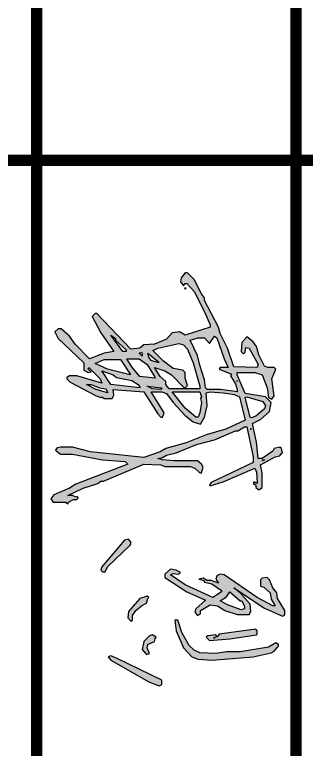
# Model space of a CAD drawing. Extents: x 12300 to 361047, y -1498650 to 1244242.
# Drawn here: x 334845 to 336195, y -28881 to -25480 of the extents above; entities that cross this region are included whole.
import ezdxf

# ---------------------------------------------------------------- set-up
doc = ezdxf.new("R2010")
doc.units = 0
doc.header["$LTSCALE"] = 1000
doc.header["$MEASUREMENT"] = 0
doc.layers.get('0').update_dxf_attribs({"color": 8, "linetype": 'CONTINUOUS'})
doc.layers.add('BZ_标准图框', color=8, linetype='CONTINUOUS')
doc.layers.add('电子签名', color=3, linetype='CONTINUOUS')

# ---------------------------------------------------------------- blocks, each defined once
blk = doc.blocks.new('A$C332B318D')
at = {"linetype": 'Continuous'}
h = blk.add_hatch(color=256, dxfattribs=at)
h.paths.add_polyline_path([(172.75, -51.58), (175.75, -45.58), (204.75, -38.58), (215.75, -62.58), (222.75, -86.58), (232.75, -111.58), (239.75, -136.58), (243.75, -143.58), (250.75, -163.58), (243.75, -229.58), (237.75, -251.58), (237.75, -266.58), (238.75, -270.58), (241.75, -272.58), (246.75, -266.58), (246.75, -251.58), (253.75, -214.58), (255.75, -186.58), (258.75, -183.58), (283.75, -247.58), (288.75, -255.58), (296.75, -274.58), (301.75, -278.58), (305.75, -275.58), (305.75, -260.58), (307.75, -257.58), (305.75, -256.58), (302.75, -250.58), (302.75, -246.58), (300.75, -244.58), (298.75, -245.58), (299.75, -247.58), (297.75, -251.58), (297.75, -257.58), (288.75, -238.58), (282.75, -220.58), (279.75, -216.58), (279.75, -213.58), (258.75, -163.58), (259.75, -142.58), (261.75, -137.58), (261.75, -106.58), (263.75, -100.58), (269.75, -94.58), (269.75, -92.58), (262.75, -90.58), (258.75, -92.58), (254.75, -97.58), (254.75, -126.58), (253.75, -140.58), (251.75, -146.58), (250.75, -140.58), (247.75, -135.58), (244.75, -123.58), (234.75, -98.58), (228.75, -76.58), (217.75, -50.58), (217.75, -47.58), (212.75, -39.58), (212.75, -36.58), (249.75, -28.58), (256.75, -28.58), (281.75, -80.58), (284.75, -82.58), (285.75, -81.58), (280.75, -65.58), (263.75, -26.58), (268.75, -24.58), (281.75, -23.58), (282.75, -24.58), (280.75, -27.58), (282.75, -28.58), (284.75, -25.58), (287.75, -25.58), (290.75, -21.58), (287.75, -17.58), (269.75, -17.58), (259.75, -19.58), (249.75, -1.58), (248.75, 4.42), (245.75, 6.42), (244.75, 7.42), (239.75, 6.42), (237.75, 4.42), (239.75, -2.58), (242.75, -4.58), (251.75, -17.58), (251.75, -22.58), (231.75, -24.58), (208.75, -29.58), (203.75, -19.58), (193.75, -8.58), (182.75, -6.58), (175.75, -13.58), (171.75, -38.58), (148.75, -48.58), (145.75, -48.58), (145.75, -26.58), (148.75, -17.58), (164.75, -11.58), (176.75, -9.58), (178.75, -5.58), (174.75, -2.58), (153.75, -5.58), (141.75, -0.58), (139.75, -2.58), (139.75, -10.58), (137.75, -14.58), (123.75, -21.58), (113.75, -24.58), (107.75, -28.58), (101.75, -36.58), (108.75, -42.58), (119.75, -43.58), (122.75, -40.58), (120.75, -38.58), (114.75, -37.58), (115.75, -33.58), (135.75, -22.58), (139.75, -23.58), (138.75, -52.58), (115.75, -60.58), (97.75, -69.58), (89.75, -71.58), (56.75, -88.58), (53.75, -88.58), (48.75, -92.58), (30.75, -101.58), (22.75, -109.58), (22.75, -112.58), (28.75, -117.58), (33.75, -118.58), (38.75, -114.58), (35.75, -112.58), (35.75, -110.58), (45.75, -101.58), (70.75, -88.58), (86.75, -81.58), (89.75, -81.58), (99.75, -112.58), (95.75, -119.58), (96.75, -128.58), (104.75, -135.58), (110.75, -150.58), (111.75, -163.58), (115.75, -168.58), (116.75, -179.58), (72.75, -221.58), (72.75, -223.58), (76.75, -227.58), (96.75, -216.58), (119.75, -200.58), (121.75, -212.58), (128.75, -230.58), (110.75, -248.58), (100.75, -255.58), (91.75, -265.58), (91.75, -269.58), (95.75, -273.58), (103.75, -269.58), (133.75, -237.58), (142.75, -237.58), (145.75, -232.58), (144.75, -228.58), (141.75, -232.58), (139.75, -231.58), (153.75, -217.58), (158.75, -215.58), (149.75, -246.58), (149.75, -255.58), (151.75, -258.58), (153.75, -258.58), (157.75, -254.58), (174.75, -222.58), (176.75, -216.58), (175.75, -215.58), (177.75, -212.58), (177.75, -202.58), (173.75, -200.58), (166.75, -201.58), (169.75, -163.58), (196.75, -146.58), (200.75, -142.58), (200.75, -140.58), (195.75, -138.58), (169.75, -154.58), (169.75, -141.58), (171.75, -135.58), (182.75, -127.58), (198.75, -112.58), (206.75, -102.58), (209.75, -93.58), (200.75, -88.58), (186.75, -85.58), (170.75, -86.58), (169.75, -81.58), (170.75, -65.58)])
h.paths.add_polyline_path([(139.75, -59.58), (139.75, -69.58), (141.75, -70.58), (147.75, -55.58), (149.75, -56.58), (159.75, -50.58), (166.75, -48.58), (168.75, -48.58), (169.75, -47.58), (166.75, -69.58), (166.75, -85.58), (164.75, -87.58), (154.75, -88.58), (136.75, -94.58), (124.75, -97.58), (105.75, -106.58), (102.75, -96.58), (102.75, -88.58), (109.75, -82.58), (100.75, -76.58), (102.75, -73.58), (128.75, -64.58)], flags=16)
h.paths.add_polyline_path([(162.75, -94.58), (165.75, -94.58), (165.75, -132.58), (160.75, -136.58), (156.75, -136.58), (150.75, -143.58), (139.75, -150.58), (143.75, -137.58), (148.75, -129.58), (163.75, -114.58), (164.75, -112.58), (161.75, -109.58), (152.75, -112.58), (145.75, -112.58), (142.75, -115.58), (140.75, -127.58), (131.75, -139.58), (118.75, -152.58), (115.75, -146.58), (109.75, -120.58), (111.75, -114.58), (116.75, -109.58), (133.75, -102.58)], flags=16)
h.paths.add_polyline_path([(169.75, -94.58), (175.75, -92.58), (177.75, -93.58), (182.75, -92.58), (195.75, -94.58), (200.75, -96.58), (200.75, -99.58), (189.75, -112.58), (169.75, -128.58)], flags=16)
h.paths.add_polyline_path([(175.75, -36.58), (181.75, -16.58), (186.75, -13.58), (190.75, -14.58), (199.75, -25.58), (201.75, -30.58), (200.75, -32.58), (176.75, -38.58)], flags=16)
h.paths.add_polyline_path([(132.75, -145.58), (133.75, -145.58), (130.75, -154.58), (126.75, -157.58), (121.75, -158.58)], flags=16)
h.paths.add_polyline_path([(164.75, -141.58), (166.75, -142.58), (165.75, -153.58), (162.75, -159.58)], flags=16)
h.paths.add_polyline_path([(152.75, -149.58), (150.75, -168.58), (138.75, -178.58), (128.75, -184.58), (128.75, -169.58), (135.75, -159.58), (150.75, -150.58)], flags=16)
h.paths.add_polyline_path([(125.75, -165.58), (121.75, -169.58), (120.75, -166.58), (122.75, -165.58)], flags=16)
h.paths.add_polyline_path([(163.75, -168.58), (164.75, -168.58), (160.75, -204.58), (143.75, -215.58), (148.75, -201.58), (151.75, -197.58), (155.75, -178.58), (160.75, -170.58)], flags=16)
h.paths.add_polyline_path([(147.75, -180.58), (148.75, -180.58), (141.75, -208.58), (134.75, -223.58), (129.75, -212.58), (129.75, -192.58)], flags=16)
h.paths.add_polyline_path([(119.75, -185.58), (119.75, -189.58), (99.75, -204.58), (103.75, -198.58), (105.75, -198.58), (117.75, -185.58)], flags=16)
h.paths.add_polyline_path([(253.75, -16.58), (253.75, -14.58), (254.75, -17.58)], flags=16)
h.paths.add_polyline_path([(169.75, -208.58), (170.75, -208.58), (166.75, -222.58), (160.75, -234.58), (160.75, -228.58), (164.75, -218.58), (165.75, -210.58)], flags=16)
h.paths.add_polyline_path([(433.75, -72.58), (439.75, -63.58), (444.75, -48.58), (444.75, -33.58), (440.75, -31.58), (431.75, -32.58), (417.75, -44.58), (411.75, -52.58), (436.75, -14.58), (446.75, 7.42), (445.75, 9.42), (444.75, 10.42), (439.75, 10.42), (424.75, 1.42), (417.75, 0.42), (411.75, -4.58), (401.75, -8.58), (398.75, -11.58), (399.75, -17.58), (401.75, -19.58), (409.75, -19.58), (410.75, -15.58), (417.75, -7.58), (425.75, -6.58), (433.75, -1.58), (433.75, -4.58), (423.75, -23.58), (395.75, -64.58), (394.75, -69.58), (396.75, -73.58), (400.75, -74.58), (405.75, -71.58), (402.75, -80.58), (402.75, -85.58), (399.75, -90.58), (400.75, -95.58), (402.75, -89.58), (404.75, -88.58), (406.75, -79.58), (414.75, -67.58), (416.75, -67.58), (423.75, -78.58), (407.75, -112.58), (395.75, -130.58), (393.75, -127.58), (394.75, -120.58), (392.75, -118.58), (389.75, -123.58), (388.75, -130.58), (394.75, -137.58), (398.75, -137.58), (416.75, -110.58), (426.75, -87.58), (437.75, -99.58), (441.75, -100.58), (445.75, -97.58), (443.75, -93.58), (439.75, -93.58), (432.75, -81.58)])
h.paths.add_polyline_path([(427.75, -69.58), (422.75, -61.58), (416.75, -57.58), (427.75, -44.58), (427.75, -42.58), (434.75, -39.58), (437.75, -39.58), (438.75, -43.58), (432.75, -60.58)], flags=16)
h.paths.add_polyline_path([(496.75, -104.58), (499.75, -96.58), (500.75, -79.58), (496.75, -28.58), (491.75, -6.58), (489.75, -2.58), (484.75, 1.42), (483.75, 2.42), (481.75, 2.42), (479.75, -0.58), (484.75, -9.58), (490.75, -44.58), (490.75, -61.58), (492.75, -74.58), (491.75, -94.58), (488.75, -101.58), (482.75, -107.58), (466.75, -116.58), (451.75, -121.58), (451.75, -125.58), (464.75, -123.58), (485.75, -114.58)])
h.paths.add_polyline_path([(469.75, -24.58), (468.75, -23.58), (464.75, -23.58), (462.75, -25.58), (468.75, -70.58), (471.75, -72.58), (473.75, -77.58), (471.75, -73.58), (469.75, -74.58), (470.75, -84.58), (472.75, -86.58), (476.75, -82.58), (474.75, -57.58)], flags=17)
h.paths.add_polyline_path([(527.75, -157.58), (532.75, -144.58), (531.75, -142.58), (530.75, -141.58), (525.75, -141.58), (498.75, -196.58), (495.75, -204.58), (496.75, -207.58), (500.75, -204.58)])
h.paths.add_polyline_path([(493.75, -160.58), (492.75, -156.58), (485.75, -159.58), (481.75, -158.58), (477.75, -150.58), (474.75, -149.58), (472.75, -148.58), (469.75, -153.58), (470.75, -156.58), (477.75, -163.58), (487.75, -165.58)])
h.paths.add_polyline_path([(433.75, -166.58), (430.75, -160.58), (424.75, -158.58), (423.75, -157.58), (421.75, -159.58), (424.75, -168.58), (440.75, -182.58), (448.75, -183.58), (452.75, -179.58), (451.75, -177.58), (445.75, -177.58), (439.75, -173.58)])
h.paths.add_polyline_path([(358.75, -180.58), (357.75, -179.58), (354.75, -179.58), (351.75, -182.58), (352.75, -187.58), (385.75, -215.58), (389.75, -216.58), (391.75, -214.58), (391.75, -211.58), (385.75, -208.58)])
at = {"linetype": 'Continuous', "elevation": 9960283}
for points in [[(445.75, 9.42), (444.75, 10.42), (439.75, 10.42), (424.75, 1.42), (417.75, 0.42), (411.75, -4.58), (401.75, -8.58), (398.75, -11.58), (399.75, -17.58), (401.75, -19.58), (409.75, -19.58), (410.75, -15.58), (417.75, -7.58), (425.75, -6.58), (433.75, -1.58), (433.75, -4.58), (423.75, -23.58), (395.75, -64.58), (394.75, -69.58), (396.75, -73.58), (400.75, -74.58), (405.75, -71.58), (402.75, -80.58), (402.75, -85.58), (399.75, -90.58), (400.75, -95.58), (402.75, -89.58), (404.75, -88.58), (406.75, -79.58), (414.75, -67.58), (416.75, -67.58), (423.75, -78.58), (407.75, -112.58), (395.75, -130.58), (393.75, -127.58), (394.75, -120.58), (392.75, -118.58), (389.75, -123.58), (388.75, -130.58), (394.75, -137.58), (398.75, -137.58), (416.75, -110.58), (426.75, -87.58), (437.75, -99.58), (441.75, -100.58), (445.75, -97.58), (443.75, -93.58), (439.75, -93.58), (432.75, -81.58), (433.75, -72.58), (439.75, -63.58), (444.75, -48.58), (444.75, -33.58), (440.75, -31.58), (431.75, -32.58), (417.75, -44.58), (411.75, -52.58), (436.75, -14.58), (446.75, 7.42), (445.75, 9.42)], [(245.75, 6.42), (244.75, 7.42), (239.75, 6.42), (237.75, 4.42), (239.75, -2.58), (242.75, -4.58), (251.75, -17.58), (251.75, -22.58), (231.75, -24.58), (208.75, -29.58), (203.75, -19.58), (193.75, -8.58), (182.75, -6.58), (175.75, -13.58), (171.75, -38.58), (148.75, -48.58), (145.75, -48.58), (145.75, -26.58), (148.75, -17.58), (164.75, -11.58), (176.75, -9.58), (178.75, -5.58), (174.75, -2.58), (153.75, -5.58), (141.75, -0.58), (139.75, -2.58), (139.75, -10.58), (137.75, -14.58), (123.75, -21.58), (113.75, -24.58), (107.75, -28.58), (101.75, -36.58), (108.75, -42.58), (119.75, -43.58), (122.75, -40.58), (120.75, -38.58), (114.75, -37.58), (115.75, -33.58), (135.75, -22.58), (139.75, -23.58), (138.75, -52.58), (115.75, -60.58), (97.75, -69.58), (89.75, -71.58), (56.75, -88.58), (53.75, -88.58), (48.75, -92.58), (30.75, -101.58), (22.75, -109.58), (22.75, -112.58), (28.75, -117.58), (33.75, -118.58), (38.75, -114.58), (35.75, -112.58), (35.75, -110.58), (45.75, -101.58), (70.75, -88.58), (86.75, -81.58), (89.75, -81.58), (99.75, -112.58), (95.75, -119.58), (96.75, -128.58), (104.75, -135.58), (110.75, -150.58), (111.75, -163.58), (115.75, -168.58), (116.75, -179.58), (72.75, -221.58), (72.75, -223.58), (76.75, -227.58), (96.75, -216.58), (119.75, -200.58), (121.75, -212.58), (128.75, -230.58), (110.75, -248.58), (100.75, -255.58), (91.75, -265.58), (91.75, -269.58), (95.75, -273.58), (103.75, -269.58), (133.75, -237.58), (142.75, -237.58), (145.75, -232.58), (144.75, -228.58), (141.75, -232.58), (139.75, -231.58), (153.75, -217.58), (158.75, -215.58), (149.75, -246.58), (149.75, -255.58), (151.75, -258.58), (153.75, -258.58), (157.75, -254.58), (174.75, -222.58), (176.75, -216.58), (175.75, -215.58), (177.75, -212.58), (177.75, -202.58), (173.75, -200.58), (166.75, -201.58), (169.75, -163.58), (196.75, -146.58), (200.75, -142.58), (200.75, -140.58), (195.75, -138.58), (169.75, -154.58), (169.75, -141.58), (171.75, -135.58), (182.75, -127.58), (198.75, -112.58), (206.75, -102.58), (209.75, -93.58), (200.75, -88.58), (186.75, -85.58), (170.75, -86.58), (169.75, -81.58), (170.75, -65.58), (172.75, -51.58), (175.75, -45.58), (204.75, -38.58), (215.75, -62.58), (222.75, -86.58), (232.75, -111.58), (239.75, -136.58), (243.75, -143.58), (250.75, -163.58), (243.75, -229.58), (237.75, -251.58), (237.75, -266.58), (238.75, -270.58), (241.75, -272.58), (246.75, -266.58), (246.75, -251.58), (253.75, -214.58), (255.75, -186.58), (258.75, -183.58), (283.75, -247.58), (288.75, -255.58), (296.75, -274.58), (301.75, -278.58), (305.75, -275.58), (305.75, -260.58), (307.75, -257.58), (305.75, -256.58), (302.75, -250.58), (302.75, -246.58), (300.75, -244.58), (298.75, -245.58), (299.75, -247.58), (297.75, -251.58), (297.75, -257.58), (288.75, -238.58), (282.75, -220.58), (279.75, -216.58), (279.75, -213.58), (258.75, -163.58), (259.75, -142.58), (261.75, -137.58), (261.75, -106.58), (263.75, -100.58), (269.75, -94.58), (269.75, -92.58), (262.75, -90.58), (258.75, -92.58), (254.75, -97.58), (254.75, -126.58), (253.75, -140.58), (251.75, -146.58), (250.75, -140.58), (247.75, -135.58), (244.75, -123.58), (234.75, -98.58), (228.75, -76.58), (217.75, -50.58), (217.75, -47.58), (212.75, -39.58), (212.75, -36.58), (249.75, -28.58), (256.75, -28.58), (281.75, -80.58), (284.75, -82.58), (285.75, -81.58), (280.75, -65.58), (263.75, -26.58), (268.75, -24.58), (281.75, -23.58), (282.75, -24.58), (280.75, -27.58), (282.75, -28.58), (284.75, -25.58), (287.75, -25.58), (290.75, -21.58), (287.75, -17.58), (269.75, -17.58), (259.75, -19.58), (249.75, -1.58), (248.75, 4.42), (245.75, 6.42)], [(484.75, 1.42), (483.75, 2.42), (481.75, 2.42), (479.75, -0.58), (484.75, -9.58), (490.75, -44.58), (490.75, -61.58), (492.75, -74.58), (491.75, -94.58), (488.75, -101.58), (482.75, -107.58), (466.75, -116.58), (451.75, -121.58), (451.75, -125.58), (464.75, -123.58), (485.75, -114.58), (496.75, -104.58), (499.75, -96.58), (500.75, -79.58), (496.75, -28.58), (491.75, -6.58), (489.75, -2.58), (484.75, 1.42)], [(186.75, -13.58), (190.75, -14.58), (199.75, -25.58), (201.75, -30.58), (200.75, -32.58), (176.75, -38.58), (175.75, -36.58), (181.75, -16.58), (186.75, -13.58)], [(253.75, -16.58), (253.75, -14.58), (254.75, -17.58), (253.75, -16.58)], [(469.75, -24.58), (468.75, -23.58), (464.75, -23.58), (462.75, -25.58), (468.75, -70.58), (471.75, -72.58), (473.75, -77.58), (471.75, -73.58), (469.75, -74.58), (470.75, -84.58), (472.75, -86.58), (476.75, -82.58), (474.75, -57.58), (469.75, -24.58)], [(214.75, -31.58), (216.75, -31.58), (214.75, -31.58)], [(434.75, -39.58), (437.75, -39.58), (438.75, -43.58), (432.75, -60.58), (427.75, -69.58), (422.75, -61.58), (416.75, -57.58), (427.75, -44.58), (427.75, -42.58), (434.75, -39.58)], [(166.75, -48.58), (168.75, -48.58), (169.75, -47.58), (166.75, -69.58), (166.75, -85.58), (164.75, -87.58), (154.75, -88.58), (136.75, -94.58), (124.75, -97.58), (105.75, -106.58), (102.75, -96.58), (102.75, -88.58), (109.75, -82.58), (100.75, -76.58), (102.75, -73.58), (128.75, -64.58), (139.75, -59.58), (139.75, -69.58), (141.75, -70.58), (147.75, -55.58), (149.75, -56.58), (159.75, -50.58), (166.75, -48.58)], [(155.75, -48.58), (156.75, -48.58), (155.75, -48.58)], [(162.75, -94.58), (165.75, -94.58), (165.75, -132.58), (160.75, -136.58), (156.75, -136.58), (150.75, -143.58), (139.75, -150.58), (143.75, -137.58), (148.75, -129.58), (163.75, -114.58), (164.75, -112.58), (161.75, -109.58), (152.75, -112.58), (145.75, -112.58), (142.75, -115.58), (140.75, -127.58), (131.75, -139.58), (118.75, -152.58), (115.75, -146.58), (109.75, -120.58), (111.75, -114.58), (116.75, -109.58), (133.75, -102.58), (162.75, -94.58)], [(175.75, -92.58), (177.75, -93.58), (182.75, -92.58), (195.75, -94.58), (200.75, -96.58), (200.75, -99.58), (189.75, -112.58), (169.75, -128.58), (169.75, -94.58), (175.75, -92.58)], [(42.75, -112.58), (41.75, -111.58), (41.75, -113.58), (42.75, -112.58)], [(164.75, -141.58), (166.75, -142.58), (165.75, -153.58), (162.75, -159.58), (164.75, -141.58)], [(531.75, -142.58), (530.75, -141.58), (525.75, -141.58), (498.75, -196.58), (495.75, -204.58), (496.75, -207.58), (500.75, -204.58), (527.75, -157.58), (532.75, -144.58), (531.75, -142.58)], [(132.75, -145.58), (133.75, -145.58), (130.75, -154.58), (126.75, -157.58), (121.75, -158.58), (132.75, -145.58)], [(150.75, -150.58), (152.75, -149.58), (150.75, -168.58), (138.75, -178.58), (128.75, -184.58), (128.75, -169.58), (135.75, -159.58), (150.75, -150.58)], [(474.75, -149.58), (472.75, -148.58), (469.75, -153.58), (470.75, -156.58), (477.75, -163.58), (487.75, -165.58), (493.75, -160.58), (492.75, -156.58), (485.75, -159.58), (481.75, -158.58), (477.75, -150.58), (474.75, -149.58)], [(424.75, -158.58), (423.75, -157.58), (421.75, -159.58), (424.75, -168.58), (440.75, -182.58), (448.75, -183.58), (452.75, -179.58), (451.75, -177.58), (445.75, -177.58), (439.75, -173.58), (433.75, -166.58), (430.75, -160.58), (424.75, -158.58)], [(122.75, -165.58), (125.75, -165.58), (121.75, -169.58), (120.75, -166.58), (122.75, -165.58)], [(163.75, -168.58), (164.75, -168.58), (160.75, -204.58), (143.75, -215.58), (148.75, -201.58), (151.75, -197.58), (155.75, -178.58), (160.75, -170.58), (163.75, -168.58)], [(147.75, -180.58), (148.75, -180.58), (141.75, -208.58), (134.75, -223.58), (129.75, -212.58), (129.75, -192.58), (147.75, -180.58)], [(358.75, -180.58), (357.75, -179.58), (354.75, -179.58), (351.75, -182.58), (352.75, -187.58), (385.75, -215.58), (389.75, -216.58), (391.75, -214.58), (391.75, -211.58), (385.75, -208.58), (358.75, -180.58)], [(117.75, -185.58), (119.75, -185.58), (119.75, -189.58), (99.75, -204.58), (103.75, -198.58), (105.75, -198.58), (117.75, -185.58)], [(169.75, -208.58), (170.75, -208.58), (166.75, -222.58), (160.75, -234.58), (160.75, -228.58), (164.75, -218.58), (165.75, -210.58), (169.75, -208.58)]]:
    blk.add_lwpolyline(points, dxfattribs=at)
blk = doc.blocks.new('A2-TQ-CF')
at = {"layer": 'BZ_标准图框', "color": 3, "const_width": 35}
for points in [[(96974.9, -129165.5), (96974.9, -133965.5)], [(98974.9, -130765.5), (91974.9, -130765.5)], [(98974.9, -131565.5), (91974.9, -131565.5)]]:
    blk.add_lwpolyline(points, dxfattribs=at)
at = {"layer": '电子签名', "color": 3, "xscale": 2.5, "yscale": 2.5, "zscale": 2.5}
blk.add_blockref('A$C332B318D', (97265.7, -130825.7), dxfattribs=at)

msp = doc.modelspace()

# ---------------------------------------------------------------- block references
at = {"xscale": 1.5, "yscale": 1.5, "zscale": 1.5, "rotation": 270}
msp.add_blockref('A2-TQ-CF', (532295, 119308.4), dxfattribs=at)

doc.saveas('drawing.dxf')
